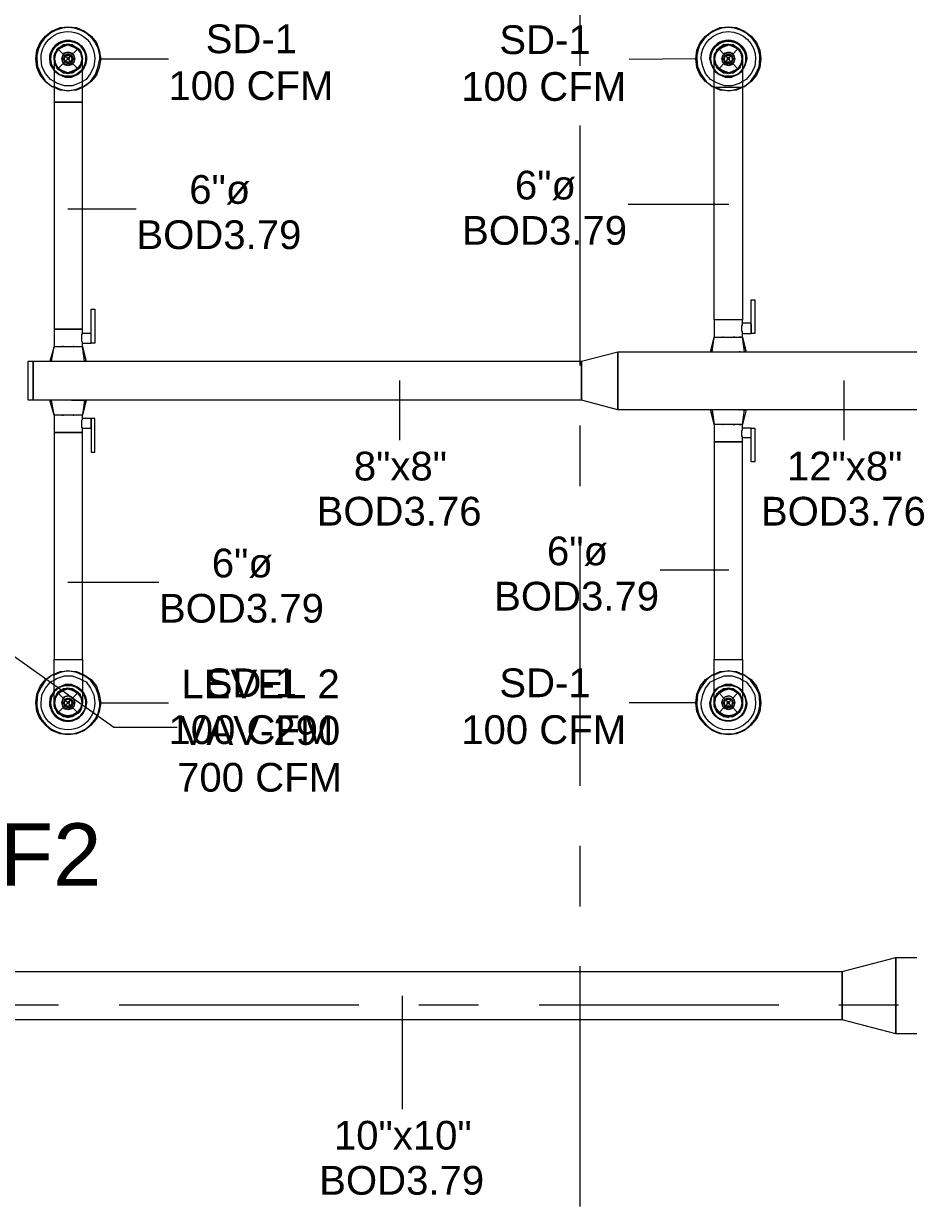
# Model space of a CAD drawing. Header units: metres. Extents: x -2 to 207, y -8 to 52.
# Drawn here: x 9.47 to 14.15, y 12.91 to 19.17 of the extents above; entities that cross this region are included whole.
import ezdxf

# ---------------------------------------------------------------- set-up
doc = ezdxf.new("R2010")
doc.units = ezdxf.units.M
doc.layers.add('HVAC - Ductos', color=5, linetype='Continuous', lineweight=0)
doc.layers.add('PDF_Text', color=7, linetype='Continuous', lineweight=0)
doc.layers.add('PDF_Geometry', color=7, linetype='Continuous', lineweight=0, true_color=0xaaaaaa)
doc.styles.add('PDF Arial-BoldMT-Identity-H', font='arial.ttf')
doc.styles.add('PDF Helvetica', font='')
doc.styles.get('PDF Helvetica').set_extended_font_data('Helvetica')

msp = doc.modelspace()

# ---------------------------------------------------------------- linework, layer by layer
at = {"layer": 'HVAC - Ductos', "lineweight": 0}
for points in [[(9.6347, 18.8281), (9.6209, 18.8326), (9.5889, 18.8601), (9.5613, 18.8921), (9.5431, 18.9334), (9.5385, 18.9792), (9.5431, 19.025), (9.5613, 19.0663), (9.5889, 19.0984), (9.6209, 19.1258), (9.6667, 19.1442), (9.708, 19.1488), (9.7538, 19.1442), (9.795, 19.1258), (9.8317, 19.0984), (9.8592, 19.0663), (9.8729, 19.025), (9.8821, 18.9792), (9.8729, 18.9334), (9.8592, 18.8921), (9.8317, 18.8601), (9.795, 18.8326), (9.7858, 18.8281)], [(9.7263, 19.0526), (9.7446, 19.0434), (9.763, 19.0296), (9.7722, 19.0159), (9.7813, 18.9976), (9.7813, 18.9792), (9.7813, 18.9609), (9.7722, 18.9426), (9.763, 18.9288), (9.7446, 18.9151), (9.7263, 18.9059), (9.708, 18.9059), (9.6896, 18.9059), (9.6713, 18.9151), (9.6575, 18.9288), (9.6438, 18.9426), (9.6393, 18.9609), (9.6347, 18.9792), (9.6393, 18.9976), (9.6438, 19.0159), (9.6575, 19.0296), (9.6713, 19.0434), (9.6896, 19.0526), (9.708, 19.0526), (9.7263, 19.0526), (9.7309, 19.0526)], [(9.6393, 19.0067), (9.6393, 19.0113)], [(9.6438, 19.0113), (9.6575, 19.0296), (9.6759, 19.0434)], [(9.6759, 19.048), (9.6805, 19.048), (9.6851, 19.048)], [(9.6851, 19.048), (9.708, 19.0526), (9.7355, 19.048)], [(9.7355, 19.048), (9.74, 19.048)], [(9.74, 19.0434), (9.763, 19.0296), (9.7767, 19.0113)], [(9.7767, 19.0113), (9.7813, 19.0067)], [(13.1305, 19.0067), (13.1351, 19.0113)], [(13.1351, 19.0113), (13.1488, 19.0296), (13.1718, 19.0434)], [(13.1718, 19.048), (13.1763, 19.048)], [(13.1763, 19.048), (13.2038, 19.0526), (13.2267, 19.048)], [(13.2267, 19.048), (13.2313, 19.048), (13.2358, 19.048)], [(13.2313, 19.0434), (13.2542, 19.0296), (13.268, 19.0113)], [(13.2588, 19.0296), (13.2542, 19.0342)], [(13.2725, 19.0113), (13.2725, 19.0067)], [(9.6393, 18.9563), (9.6347, 18.9792), (9.6393, 19.0022)], [(9.6347, 18.9792), (9.6347, 18.9747), (9.6347, 18.9563), (9.6347, 18.9243), (9.6347, 18.883), (9.6347, 18.8372), (9.6347, 18.7868), (9.6347, 18.7501), (9.6438, 18.7501), (9.653, 18.7501), (9.6713, 18.7501), (9.6896, 18.7501), (9.708, 18.7501), (9.7263, 18.7501), (9.7446, 18.7501), (9.763, 18.7501), (9.7767, 18.7501), (9.7813, 18.7501), (9.7858, 18.7501), (9.7858, 18.8051), (9.7858, 18.8555), (9.7858, 18.9013), (9.7858, 18.938), (9.7858, 18.9609), (9.7858, 18.9747), (9.7858, 18.9792)], [(9.6347, 18.9747), (9.6347, 18.9609), (9.6438, 18.9426), (9.653, 18.9243), (9.6713, 18.9151), (9.6896, 18.9059), (9.708, 18.9013), (9.7263, 18.9059), (9.7446, 18.9151), (9.763, 18.9243), (9.7767, 18.9426), (9.7813, 18.9609), (9.7858, 18.9747)], [(9.6393, 18.9472), (9.6393, 18.9518)], [(9.6759, 18.9151), (9.6575, 18.9288), (9.6438, 18.9472)], [(9.7813, 18.9518), (9.7767, 18.9472), (9.763, 18.9288), (9.74, 18.9151)], [(9.7767, 19.0022), (9.7813, 18.9792), (9.7767, 18.9563)], [(9.8821, 18.9792), (10.2395, 18.9792)], [(13.0297, 18.9792), (12.6769, 18.9747)], [(13.1351, 18.9563), (13.1259, 18.9792), (13.1351, 19.0022)], [(13.1259, 18.9747), (13.1259, 18.9609), (13.1351, 18.9426), (13.1488, 18.9243), (13.1626, 18.9151), (13.1809, 18.9059), (13.2038, 18.9013), (13.2222, 18.9059), (13.2404, 18.9151), (13.2542, 18.9243), (13.268, 18.9426), (13.2771, 18.9609), (13.2771, 18.9747)], [(13.1718, 18.9151), (13.1488, 18.9288), (13.1351, 18.9472), (13.1305, 18.9518)], [(13.268, 18.9472), (13.2542, 18.9288), (13.2313, 18.9151)], [(13.2725, 19.0022), (13.2771, 18.9792), (13.2725, 18.9563)], [(13.2725, 18.9518), (13.2725, 18.9472)], [(9.6851, 18.9059), (9.6805, 18.9105), (9.6759, 18.9105)], [(9.7355, 18.9105), (9.708, 18.9059), (9.6851, 18.9105)], [(9.74, 18.9105), (9.7355, 18.9059)], [(13.1763, 18.9059), (13.1718, 18.9105)], [(13.2267, 18.9105), (13.2038, 18.9059), (13.1763, 18.9105)], [(13.2358, 18.9105), (13.2313, 18.9105), (13.2267, 18.9059)], [(9.7858, 18.8601), (9.7676, 18.8509), (9.7309, 18.8372), (9.6896, 18.8372), (9.6484, 18.8509), (9.6347, 18.8601)], [(9.6347, 18.8326), (9.6667, 18.8189), (9.708, 18.8097), (9.7538, 18.8189), (9.7858, 18.8326)], [(9.7858, 18.8281), (9.7538, 18.8143), (9.708, 18.8097), (9.6667, 18.8143), (9.6347, 18.8281)], [(13.2771, 18.8601), (13.2634, 18.8509), (13.2222, 18.8372), (13.1809, 18.8372), (13.1442, 18.8509), (13.1259, 18.8601)], [(13.1259, 18.8326), (13.158, 18.8189), (13.2038, 18.8097), (13.245, 18.8189), (13.2771, 18.8326)], [(13.2771, 18.8281), (13.245, 18.8143), (13.2038, 18.8097), (13.158, 18.8143), (13.1259, 18.8281)], [(13.2771, 18.8281), (13.268, 18.8281), (13.2542, 18.8281), (13.2404, 18.8281), (13.2222, 18.8281), (13.2038, 18.8281), (13.1809, 18.8281), (13.1626, 18.8281), (13.1488, 18.8281), (13.1351, 18.8281), (13.1259, 18.8281)], [(13.2038, 18.2095), (12.6723, 18.2095)], [(9.708, 18.1866), (10.0699, 18.1866)], [(13.1168, 17.4306), (13.1259, 17.5085), (13.1305, 17.5085), (13.1351, 17.5085), (13.1488, 17.5085), (13.1626, 17.5085), (13.1809, 17.5085), (13.2038, 17.5085), (13.2222, 17.5085), (13.2404, 17.5085), (13.2542, 17.5085), (13.268, 17.5085), (13.2725, 17.5085), (13.2771, 17.5085), (13.2771, 17.5268), (13.3229, 17.5268), (13.3229, 17.7055), (13.3413, 17.7055), (13.3413, 17.5268), (13.3229, 17.5268)], [(9.6347, 17.4581), (9.6393, 17.4581), (9.6438, 17.4581), (9.653, 17.4581), (9.6713, 17.4581), (9.6896, 17.4581), (9.708, 17.4581), (9.7263, 17.4581), (9.7446, 17.4581), (9.763, 17.4581), (9.7767, 17.4581), (9.7813, 17.4581), (9.7858, 17.4581), (9.7858, 17.4764), (9.8317, 17.4764), (9.8317, 17.6551), (9.85, 17.6551), (9.85, 17.4764), (9.8317, 17.4764)], [(13.3229, 17.5818), (13.2771, 17.5818), (13.2771, 17.6001), (13.268, 17.6001), (13.2542, 17.6001), (13.2404, 17.6001), (13.2222, 17.6001), (13.2038, 17.6001), (13.1809, 17.6001), (13.1626, 17.6001), (13.1488, 17.6001), (13.1351, 17.6001), (13.1259, 17.6001), (13.1259, 17.5085)], [(13.2771, 17.5268), (13.2771, 17.5314), (13.2771, 17.536), (13.2725, 17.5406), (13.2725, 17.5497), (13.2725, 17.5589), (13.2725, 17.5681), (13.2771, 17.5727), (13.2771, 17.5773), (13.2771, 17.5818)], [(13.3229, 17.5773), (13.3229, 17.5727), (13.3229, 17.5681), (13.3229, 17.5589), (13.3229, 17.5543), (13.3229, 17.5497), (13.3229, 17.5406), (13.3229, 17.536), (13.3229, 17.5314)], [(9.8317, 17.481), (9.8317, 17.4856), (9.8317, 17.4902), (9.8317, 17.4948), (9.8317, 17.5039), (9.8317, 17.5085), (9.8317, 17.5176), (9.8317, 17.5222), (9.8317, 17.5268), (9.7858, 17.5268), (9.7858, 17.5497), (9.7813, 17.5497), (9.7767, 17.5497), (9.763, 17.5497), (9.7446, 17.5497), (9.7263, 17.5497), (9.708, 17.5497), (9.6896, 17.5497), (9.6713, 17.5497), (9.653, 17.5497), (9.6438, 17.5497), (9.6347, 17.5497), (9.6347, 17.4581), (9.6393, 17.4581), (9.6347, 17.4581), (9.6118, 17.3802), (9.6164, 17.3802)], [(9.7858, 17.4764), (9.7858, 17.481), (9.7813, 17.4856), (9.7813, 17.4902), (9.7813, 17.4994), (9.7813, 17.5085), (9.7813, 17.5176), (9.7813, 17.5222), (9.7858, 17.5268)], [(13.1076, 17.4306), (13.1259, 17.5085), (13.1076, 17.4306)], [(13.2771, 17.4306), (13.2863, 17.4306), (13.2909, 17.4306), (13.2955, 17.4306), (13.2771, 17.5085), (13.2955, 17.4306)], [(13.2863, 17.4306), (13.2771, 17.5085)], [(9.8042, 17.3802), (9.7858, 17.4581), (9.8042, 17.3802)], [(9.795, 17.3802), (9.7858, 17.4581)], [(12.4249, 17.3802), (12.6174, 17.4306)], [(12.6174, 17.4306), (12.6174, 17.1237)], [(13.1076, 17.4306), (13.1122, 17.4306), (13.1168, 17.4306), (13.1259, 17.4306)], [(13.1305, 17.4306), (13.1488, 17.4306)], [(13.1534, 17.4306), (13.158, 17.4306), (13.1672, 17.4306), (13.1809, 17.4306), (13.1855, 17.4306), (13.1901, 17.4306), (13.213, 17.4306), (13.2176, 17.4306), (13.2222, 17.4306), (13.2358, 17.4306), (13.245, 17.4306), (13.2496, 17.4306), (13.2542, 17.4306)], [(13.2634, 17.4306), (13.2588, 17.4306), (13.2725, 17.4306)], [(9.6255, 17.3802), (9.6347, 17.3802)], [(9.6393, 17.3802), (9.653, 17.3802), (9.6575, 17.3802)], [(9.6621, 17.3802), (9.6667, 17.3802), (9.6759, 17.3802), (9.6896, 17.3802), (9.6942, 17.3802), (9.6988, 17.3802), (9.7218, 17.3802)], [(9.7263, 17.3802), (9.7309, 17.3802), (9.7446, 17.3802), (9.7538, 17.3802), (9.7584, 17.3802), (9.763, 17.3802), (9.7813, 17.3802), (9.795, 17.3802), (9.7996, 17.3802), (9.8042, 17.3802), (9.7996, 17.3802)], [(12.4249, 17.1741), (12.4249, 17.3802)], [(11.4628, 17.2794), (11.4628, 16.9632)], [(13.8132, 17.2794), (13.8132, 16.9632)], [(9.6347, 17.1741), (9.6255, 17.1741), (9.6209, 17.1741), (9.6164, 17.1741), (9.6118, 17.1741), (9.6347, 17.0961), (9.6118, 17.1741), (9.6164, 17.1741)], [(9.6347, 17.0961), (9.6393, 17.0961), (9.6347, 17.0961), (9.6209, 17.1741)], [(9.7263, 17.1741), (9.7309, 17.1741), (9.7446, 17.1741), (9.7538, 17.1741), (9.7584, 17.1741), (9.763, 17.1741), (9.7813, 17.1741), (9.795, 17.1741), (9.7858, 17.0961), (9.7813, 17.0961), (9.7767, 17.0961), (9.763, 17.0961), (9.7446, 17.0961), (9.7263, 17.0961), (9.708, 17.0961), (9.6896, 17.0961), (9.6713, 17.0961), (9.653, 17.0961), (9.6438, 17.0961), (9.6393, 17.0961), (9.6347, 17.0961), (9.6347, 17.0045), (9.6438, 17.0045), (9.653, 17.0045), (9.6713, 17.0045), (9.6896, 17.0045), (9.708, 17.0045), (9.7263, 17.0045), (9.7446, 17.0045), (9.763, 17.0045), (9.7767, 17.0045), (9.7813, 17.0045), (9.7858, 17.0045), (9.7858, 17.0275), (9.8317, 17.0275), (9.8317, 17.032), (9.8317, 17.0366), (9.8317, 17.0458), (9.8317, 17.0503), (9.8317, 17.0595), (9.8317, 17.0641), (9.8317, 17.0687), (9.8317, 17.0733), (9.8317, 17.0779), (9.8317, 16.8992), (9.85, 16.8992), (9.85, 17.0779), (9.8317, 17.0779), (9.7858, 17.0779), (9.7858, 17.0961)], [(9.6575, 17.1741), (9.653, 17.1741), (9.6393, 17.1741)], [(9.7218, 17.1741), (9.6988, 17.1741), (9.6942, 17.1741), (9.6896, 17.1741), (9.6759, 17.1741), (9.6667, 17.1741), (9.6621, 17.1741)], [(9.8042, 17.1741), (9.7858, 17.0961), (9.8042, 17.1741)], [(12.6174, 17.1237), (12.4249, 17.1741)], [(9.7858, 17.0275), (9.7813, 17.032), (9.7813, 17.0366), (9.7813, 17.0458), (9.7813, 17.0549), (9.7813, 17.0641), (9.7813, 17.0687), (9.7858, 17.0733), (9.7858, 17.0779)], [(13.1259, 17.1237), (13.1168, 17.1237), (13.1122, 17.1237), (13.1076, 17.1237)], [(13.1076, 17.1237), (13.1259, 17.0458), (13.1076, 17.1237)], [(13.1168, 17.1237), (13.1259, 17.0458)], [(13.2771, 17.1237), (13.2863, 17.1237), (13.2909, 17.1237), (13.2955, 17.1237), (13.2771, 17.0458), (13.2725, 17.0458), (13.268, 17.0458), (13.2542, 17.0458), (13.2404, 17.0458), (13.2222, 17.0458), (13.2038, 17.0458), (13.1809, 17.0458), (13.1626, 17.0458), (13.1488, 17.0458), (13.1351, 17.0458), (13.1305, 17.0458), (13.1259, 17.0458), (13.1259, 16.9541), (13.1351, 16.9541), (13.1488, 16.9541), (13.1626, 16.9541), (13.1809, 16.9541), (13.2038, 16.9541), (13.2222, 16.9541), (13.2404, 16.9541), (13.2542, 16.9541), (13.268, 16.9541), (13.2771, 16.9541), (13.2771, 16.977), (13.3229, 16.977), (13.3229, 16.9816), (13.3229, 16.9862), (13.3229, 16.9954), (13.3229, 16.9999), (13.3229, 17.0091), (13.3229, 17.0137), (13.3229, 17.0183), (13.3229, 17.0229)], [(13.1488, 17.1237), (13.1305, 17.1237)], [(13.2542, 17.1237), (13.2496, 17.1237), (13.245, 17.1237), (13.2358, 17.1237), (13.2222, 17.1237), (13.2176, 17.1237), (13.213, 17.1237), (13.1901, 17.1237), (13.1855, 17.1237), (13.1809, 17.1237), (13.1672, 17.1237), (13.158, 17.1237), (13.1534, 17.1237)], [(13.2725, 17.1237), (13.2588, 17.1237), (13.2634, 17.1237)], [(13.3229, 17.0275), (13.2771, 17.0275), (13.2771, 17.0458), (13.2863, 17.1237)], [(13.2955, 17.1237), (13.2771, 17.0458)], [(13.2771, 16.977), (13.2771, 16.9816), (13.2725, 16.9862), (13.2725, 16.9954), (13.2725, 17.0045), (13.2725, 17.0137), (13.2771, 17.0183), (13.2771, 17.0229), (13.2771, 17.0275)], [(13.2038, 16.276), (12.8419, 16.276)], [(9.708, 16.2119), (10.1891, 16.2119)], [(9.2406, 15.9507), (9.9508, 15.4467), (10.2853, 15.4467)], [(9.6347, 15.575), (9.6347, 15.5796), (9.6347, 15.5933), (9.6347, 15.6209), (9.6347, 15.653), (9.6347, 15.6988), (9.6347, 15.7492), (9.6347, 15.8041), (9.6438, 15.8041), (9.653, 15.8041), (9.6713, 15.8041), (9.6896, 15.8041), (9.708, 15.8041), (9.7263, 15.8041), (9.7446, 15.8041), (9.763, 15.8041), (9.7767, 15.8041), (9.7813, 15.8041), (9.7858, 15.8041), (9.7858, 15.7674), (9.7858, 15.717), (9.7858, 15.6712), (9.7858, 15.63), (9.7858, 15.6025), (9.7858, 15.5796), (9.7858, 15.575), (9.7813, 15.5567), (9.7767, 15.5384), (9.763, 15.5201), (9.7446, 15.5109), (9.7309, 15.5017), (9.7446, 15.5109), (9.763, 15.5201), (9.7767, 15.5384), (9.7813, 15.5567), (9.7858, 15.575), (9.7858, 15.5842), (9.7858, 15.575)], [(13.1259, 15.575), (13.1259, 15.5796), (13.1259, 15.5933), (13.1259, 15.6209), (13.1259, 15.653), (13.1259, 15.6988), (13.1259, 15.7492), (13.1259, 15.8041), (13.1351, 15.8041), (13.1488, 15.8041), (13.1626, 15.8041), (13.1809, 15.8041), (13.2038, 15.8041), (13.2222, 15.8041), (13.2404, 15.8041), (13.2542, 15.8041), (13.268, 15.8041), (13.2771, 15.8041), (13.2771, 15.7674), (13.2771, 15.717), (13.2771, 15.6712), (13.2771, 15.63), (13.2771, 15.6025), (13.2771, 15.5796), (13.2771, 15.575), (13.2771, 15.5567), (13.268, 15.5384), (13.2588, 15.5247), (13.268, 15.5384), (13.2771, 15.5567), (13.2771, 15.575), (13.2771, 15.5842), (13.2771, 15.575)], [(9.7858, 15.7262), (9.795, 15.7216), (9.8317, 15.6988), (9.8592, 15.6621), (9.8729, 15.6209), (9.8821, 15.575), (9.8729, 15.5292), (9.8592, 15.488), (9.8317, 15.4559), (9.795, 15.4285), (9.7538, 15.4101), (9.708, 15.4055), (9.6667, 15.4101), (9.6209, 15.4285), (9.5889, 15.4559), (9.5613, 15.488), (9.5431, 15.5292), (9.5385, 15.575), (9.5431, 15.6209), (9.5613, 15.6621), (9.5889, 15.6988), (9.6209, 15.7216), (9.6347, 15.7262)], [(9.7858, 15.7216), (9.7538, 15.7354), (9.708, 15.7446), (9.6667, 15.7354), (9.6347, 15.7216)], [(9.6347, 15.7262), (9.6667, 15.74), (9.708, 15.7446), (9.7538, 15.74), (9.7858, 15.7262)], [(9.6347, 15.6942), (9.6484, 15.7034), (9.6896, 15.717), (9.7309, 15.717), (9.7676, 15.7034), (9.7858, 15.6942)], [(13.2771, 15.7262), (13.2863, 15.7216), (13.3229, 15.6988), (13.3504, 15.6621), (13.3687, 15.6209), (13.3733, 15.575), (13.3687, 15.5292), (13.3504, 15.488), (13.3229, 15.4559), (13.2863, 15.4285), (13.245, 15.4101), (13.2038, 15.4055), (13.158, 15.4101), (13.1168, 15.4285), (13.0801, 15.4559), (13.0526, 15.488), (13.0343, 15.5292), (13.0297, 15.575), (13.0343, 15.6209), (13.0526, 15.6621), (13.0801, 15.6988), (13.1168, 15.7216), (13.1259, 15.7262)], [(13.2771, 15.7216), (13.245, 15.7354), (13.2038, 15.7446), (13.158, 15.7354), (13.1259, 15.7216)], [(13.1259, 15.7262), (13.158, 15.74), (13.2038, 15.7446), (13.245, 15.74), (13.2771, 15.7262)], [(13.1259, 15.6942), (13.1442, 15.7034), (13.1809, 15.717), (13.2222, 15.717), (13.2634, 15.7034), (13.2771, 15.6942)], [(9.7355, 15.6484), (9.74, 15.6438), (9.763, 15.6254), (9.7722, 15.6117), (9.7813, 15.5933), (9.7767, 15.6117), (9.763, 15.63), (9.7446, 15.6392), (9.7263, 15.6484), (9.708, 15.653), (9.6896, 15.6484), (9.6713, 15.6392), (9.653, 15.63), (9.6438, 15.6117), (9.6347, 15.5933), (9.6347, 15.5842)], [(9.7858, 15.5842), (9.7813, 15.5933), (9.7813, 15.575), (9.7813, 15.5567), (9.7722, 15.5384), (9.763, 15.5247), (9.7446, 15.5109), (9.7263, 15.5063), (9.708, 15.5017), (9.6896, 15.5063), (9.6713, 15.5109), (9.6575, 15.5247), (9.6438, 15.5384), (9.6393, 15.5567), (9.6347, 15.575), (9.6393, 15.5933), (9.6438, 15.6117), (9.6575, 15.6254), (9.6713, 15.6392), (9.6896, 15.6484), (9.708, 15.6484), (9.7263, 15.6484), (9.7446, 15.6392), (9.763, 15.6254), (9.7767, 15.6071), (9.7813, 15.6025)], [(9.6438, 15.6071), (9.6575, 15.6254), (9.6759, 15.6392)], [(9.6759, 15.6438), (9.6805, 15.6438), (9.6851, 15.6484)], [(9.6851, 15.6438), (9.708, 15.6484), (9.7355, 15.6438)], [(13.1259, 15.5842), (13.1259, 15.5933), (13.1351, 15.6117), (13.1488, 15.63), (13.1718, 15.6438), (13.1763, 15.6484)], [(13.1305, 15.6025), (13.1351, 15.6071), (13.1488, 15.6254), (13.1672, 15.6392), (13.1809, 15.6484), (13.2038, 15.6484), (13.2222, 15.6484), (13.2404, 15.6392), (13.2542, 15.6254), (13.2634, 15.6117), (13.2725, 15.5933), (13.2771, 15.575), (13.2725, 15.5567), (13.2634, 15.5384), (13.2542, 15.5247), (13.2404, 15.5109), (13.2222, 15.5063), (13.2038, 15.5017), (13.1809, 15.5063), (13.1672, 15.5109)], [(13.2771, 15.5842), (13.2771, 15.5933), (13.268, 15.6117), (13.2542, 15.63), (13.2404, 15.6392), (13.2222, 15.6484), (13.2038, 15.653), (13.1809, 15.6484), (13.1626, 15.6392), (13.1488, 15.63)], [(13.1763, 15.6438), (13.2038, 15.6484), (13.2267, 15.6438)], [(13.2267, 15.6484), (13.2313, 15.6438), (13.2358, 15.6438)], [(13.2313, 15.6438), (13.2542, 15.6254), (13.268, 15.6071)], [(9.6393, 15.5521), (9.6347, 15.575), (9.6393, 15.6025), (9.6393, 15.6071)], [(9.7767, 15.6025), (9.7813, 15.575), (9.7767, 15.5521)], [(9.8821, 15.575), (10.2395, 15.575)], [(13.0297, 15.575), (12.6769, 15.575)], [(13.1626, 15.5109), (13.1672, 15.5109), (13.1488, 15.5247), (13.1396, 15.5384), (13.1305, 15.5567), (13.1259, 15.575), (13.1305, 15.5933), (13.1396, 15.6117), (13.1488, 15.6254)], [(13.1351, 15.5521), (13.1259, 15.575), (13.1351, 15.6025)], [(13.2725, 15.6071), (13.2725, 15.6025), (13.2771, 15.575), (13.2725, 15.5521)], [(9.6393, 15.543), (9.6393, 15.5476)], [(9.6759, 15.5109), (9.6575, 15.5247), (9.6438, 15.543)], [(9.6851, 15.5063), (9.6805, 15.5063), (9.6759, 15.5063)], [(9.7355, 15.5063), (9.708, 15.5017), (9.6851, 15.5063)], [(9.74, 15.5063), (9.7355, 15.5063)], [(9.7767, 15.543), (9.763, 15.5247), (9.74, 15.5109)], [(9.7813, 15.5476), (9.7767, 15.543)], [(13.1351, 15.543), (13.1305, 15.5476)], [(13.1718, 15.5109), (13.1488, 15.5247), (13.1351, 15.543)], [(13.1763, 15.5063), (13.1718, 15.5063)], [(13.2267, 15.5063), (13.2038, 15.5017), (13.1763, 15.5063)], [(13.2358, 15.5063), (13.2313, 15.5063), (13.2267, 15.5063)], [(13.268, 15.543), (13.2542, 15.5247), (13.2313, 15.5109)], [(13.2542, 15.5201), (13.2588, 15.5247)], [(13.2725, 15.5476), (13.2725, 15.543)], [(24.1403, 13.8248), (14.0881, 13.8248), (14.0881, 14.228), (24.1449, 14.228)], [(11.4765, 14.0264), (11.4765, 13.4262)]]:
    msp.add_lwpolyline(points, dxfattribs=at)
for points in [[(9.7858, 18.8326), (9.7904, 18.8326), (9.8271, 18.8601), (9.8546, 18.8967), (9.8684, 18.938), (9.8775, 18.9792, 0.986385), (9.5431, 18.9792), (9.5476, 18.938), (9.5659, 18.8967), (9.5889, 18.8601), (9.6255, 18.8326), (9.6347, 18.8326)], [(13.2771, 18.8326), (13.2863, 18.8326), (13.3184, 18.8601), (13.3459, 18.8967), (13.3642, 18.938), (13.3687, 18.9792, 0.986385), (13.0343, 18.9792), (13.0389, 18.938), (13.0572, 18.8967), (13.0847, 18.8601), (13.1168, 18.8326), (13.1259, 18.8326)], [(9.6347, 18.8601), (9.6164, 18.8693), (9.5889, 18.9013), (9.5705, 18.938), (9.5659, 18.9792, -1.013328), (9.85, 18.9792), (9.8454, 18.938), (9.8271, 18.9013), (9.8042, 18.8693), (9.7858, 18.8601)], [(13.1259, 18.8601), (13.1076, 18.8693), (13.0801, 18.9013), (13.0664, 18.938), (13.0572, 18.9792, -0.994597), (13.3459, 18.9792), (13.3413, 18.938), (13.3229, 18.9013), (13.2955, 18.8693), (13.2771, 18.8601)], [(13.2771, 18.9792), (13.2771, 18.9655), (13.2771, 18.9426), (13.2771, 18.9105), (13.2771, 18.8693), (13.2771, 18.8281), (13.268, 18.8281), (13.2542, 18.8281), (13.2404, 18.8281), (13.2222, 18.8281), (13.2038, 18.8281), (13.1809, 18.8281), (13.1626, 18.8281), (13.1488, 18.8281), (13.1351, 18.8281), (13.1259, 18.8281), (13.1259, 18.8464), (13.1259, 18.8876), (13.1259, 18.9243), (13.1259, 18.9563), (13.1259, 18.9747), (13.1259, 18.9792), (13.1259, 18.9747), (13.1259, 18.9792, -0.663958), (13.2542, 19.0342, 0.648768), (13.1259, 18.9792)], [(9.6347, 15.7216), (9.6255, 15.7216), (9.5889, 15.6942), (9.5659, 15.6575), (9.5476, 15.6209), (9.5431, 15.575, 0.986385), (9.8775, 15.575), (9.8684, 15.6209), (9.8546, 15.6575), (9.8271, 15.6942), (9.7904, 15.7216), (9.7858, 15.7216)], [(9.7858, 15.6942), (9.8042, 15.685), (9.8271, 15.653), (9.8454, 15.6163), (9.85, 15.575, -1.008592), (9.5659, 15.575), (9.5705, 15.6163), (9.5889, 15.653), (9.6164, 15.685), (9.6347, 15.6942)], [(13.1259, 15.7216), (13.1168, 15.7216), (13.0847, 15.6942), (13.0572, 15.6575), (13.0389, 15.6209), (13.0343, 15.575, 0.986385), (13.3687, 15.575), (13.3642, 15.6209), (13.3459, 15.6575), (13.3184, 15.6942), (13.2863, 15.7216), (13.2771, 15.7216)], [(13.2771, 15.6942), (13.2955, 15.685), (13.3229, 15.653), (13.3413, 15.6163), (13.3459, 15.575, -0.994597), (13.0572, 15.575), (13.0664, 15.6163), (13.0801, 15.653), (13.1076, 15.685), (13.1259, 15.6942)]]:
    msp.add_lwpolyline(points, format="xyb", dxfattribs=at)
for points in [[(13.1259, 17.6001), (13.1259, 18.8281), (13.1168, 18.8326), (13.0801, 18.8601), (13.0526, 18.8921), (13.0343, 18.9334), (13.0297, 18.9792), (13.0343, 19.025), (13.0526, 19.0663), (13.0801, 19.0984), (13.1168, 19.1258), (13.158, 19.1442), (13.2038, 19.1488), (13.245, 19.1442), (13.2863, 19.1258), (13.3229, 19.0984), (13.3504, 19.0663), (13.3687, 19.025), (13.3733, 18.9792), (13.3687, 18.9334), (13.3504, 18.8921), (13.3229, 18.8601), (13.2863, 18.8326), (13.2771, 18.8281), (13.2771, 17.6001), (13.268, 17.6001), (13.2542, 17.6001), (13.2404, 17.6001), (13.2222, 17.6001), (13.2038, 17.6001), (13.1809, 17.6001), (13.1626, 17.6001), (13.1488, 17.6001), (13.1351, 17.6001)], [(9.6347, 18.9792), (9.6347, 18.9976), (9.6438, 19.0159), (9.653, 19.0342), (9.6713, 19.0434), (9.6896, 19.0526), (9.708, 19.0571), (9.7263, 19.0526), (9.708, 19.0571), (9.6896, 19.0526), (9.6713, 19.0434), (9.653, 19.0342), (9.6438, 19.0159), (9.6347, 18.9976), (9.6347, 18.9792), (9.6347, 18.9747)], [(9.7767, 18.9518), (9.7584, 18.9288), (9.7355, 18.9151), (9.708, 18.9059), (9.6805, 18.9151), (9.6575, 18.9288), (9.6438, 18.9518), (9.6393, 18.9792), (9.6438, 19.0067), (9.6575, 19.0296), (9.6805, 19.0434), (9.708, 19.0526), (9.7355, 19.0434), (9.7584, 19.0296), (9.7767, 19.0067), (9.7813, 18.9792)], [(9.6805, 18.9976), (9.6759, 18.9792), (9.6805, 18.9976), (9.6896, 19.0113), (9.708, 19.0159), (9.7263, 19.0113), (9.74, 18.9976), (9.7446, 18.9792), (9.74, 18.9976), (9.7263, 19.0067), (9.708, 19.0113), (9.6896, 19.0067)], [(9.7858, 18.9747), (9.7858, 18.9792), (9.7813, 18.9976), (9.7767, 19.0159), (9.763, 19.0342), (9.7446, 19.0434), (9.7309, 19.0526), (9.7446, 19.0434), (9.763, 19.0342), (9.7767, 19.0159), (9.7813, 18.9976), (9.7858, 18.9792)], [(13.2725, 18.9609), (13.2634, 18.9426), (13.2542, 18.9288), (13.2404, 18.9151), (13.2222, 18.9059), (13.2038, 18.9059), (13.1809, 18.9059), (13.1672, 18.9151), (13.1488, 18.9288), (13.1396, 18.9426), (13.1305, 18.9609), (13.1259, 18.9792), (13.1305, 18.9976), (13.1396, 19.0159), (13.1488, 19.0296), (13.1672, 19.0434), (13.1809, 19.0526), (13.2038, 19.0526), (13.2222, 19.0526), (13.2404, 19.0434), (13.2542, 19.0296), (13.2634, 19.0159), (13.2725, 18.9976), (13.2771, 18.9792)], [(13.268, 18.9518), (13.2542, 18.9288), (13.2313, 18.9151), (13.2038, 18.9059), (13.1763, 18.9151), (13.1534, 18.9288), (13.1351, 18.9518), (13.1305, 18.9792), (13.1351, 19.0067), (13.1534, 19.0296), (13.1763, 19.0434), (13.2038, 19.0526), (13.2313, 19.0434), (13.2542, 19.0296), (13.268, 19.0067), (13.2725, 18.9792)], [(13.1718, 18.9976), (13.1672, 18.9792), (13.1718, 18.9976), (13.1855, 19.0113), (13.2038, 19.0159), (13.2176, 19.0113), (13.2313, 18.9976), (13.2358, 18.9792), (13.2313, 18.9976), (13.2176, 19.0067), (13.2038, 19.0113), (13.1855, 19.0067)], [(13.2771, 18.9747), (13.2771, 18.9792), (13.2771, 18.9976), (13.268, 19.0159), (13.2588, 19.0296), (13.268, 19.0159), (13.2771, 18.9976), (13.2771, 18.9792)], [(9.6118, 18.9792), (9.6164, 18.9472), (9.6347, 18.9197), (9.6164, 18.9472)], [(9.74, 18.9609), (9.7446, 18.9792), (9.74, 18.9609), (9.7263, 18.9472), (9.708, 18.9426), (9.6896, 18.9472), (9.6805, 18.9609), (9.6759, 18.9792), (9.6805, 18.9609), (9.6896, 18.9518), (9.708, 18.9472), (9.7263, 18.9518)], [(9.6896, 18.993), (9.6851, 18.9792), (9.6896, 18.993), (9.6988, 19.0022), (9.7172, 19.0022), (9.7309, 18.993), (9.7355, 18.9792), (9.7309, 18.993), (9.7172, 19.0022), (9.7034, 19.0022)], [(9.7309, 18.9655), (9.7355, 18.9792), (9.7309, 18.9655), (9.7172, 18.9563), (9.6988, 18.9563), (9.6896, 18.9655), (9.6851, 18.9792), (9.6896, 18.9655), (9.7034, 18.9563), (9.7172, 18.9563)], [(9.7218, 18.9655), (9.708, 18.9609), (9.6942, 18.9655), (9.6896, 18.9792), (9.6942, 18.993), (9.708, 18.9976), (9.7218, 18.993), (9.7309, 18.9792)], [(9.7126, 18.9838), (9.708, 18.9838), (9.7034, 18.9792), (9.708, 18.9838), (9.7126, 18.9838), (9.7172, 18.9792), (9.7126, 18.9747), (9.708, 18.9747), (9.7034, 18.9792), (9.708, 18.9747), (9.7126, 18.9747), (9.7126, 18.9792)], [(13.103, 18.9792), (13.1122, 18.9472), (13.1259, 18.9197), (13.1122, 18.9472)], [(13.2313, 18.9609), (13.2358, 18.9792), (13.2313, 18.9609), (13.2176, 18.9472), (13.2038, 18.9426), (13.1855, 18.9472), (13.1718, 18.9609), (13.1672, 18.9792), (13.1718, 18.9609), (13.1855, 18.9518), (13.2038, 18.9472), (13.2176, 18.9518)], [(13.1809, 18.993), (13.1763, 18.9792), (13.1809, 18.993), (13.1946, 19.0022), (13.2084, 19.0022), (13.2222, 18.993), (13.2267, 18.9792), (13.2222, 18.993), (13.2084, 19.0022), (13.1946, 19.0022)], [(13.2222, 18.9655), (13.2267, 18.9792), (13.2222, 18.9655), (13.2084, 18.9563), (13.1946, 18.9563), (13.1809, 18.9655), (13.1763, 18.9792), (13.1809, 18.9655), (13.1946, 18.9563), (13.2084, 18.9563)], [(13.2176, 18.9655), (13.2038, 18.9609), (13.1855, 18.9655), (13.1809, 18.9792), (13.1855, 18.993), (13.2038, 18.9976), (13.2176, 18.993), (13.2222, 18.9792)], [(13.1992, 18.9838), (13.1946, 18.9792), (13.1992, 18.9838), (13.2038, 18.9838), (13.2084, 18.9792), (13.2038, 18.9838)], [(13.2038, 18.9747), (13.2084, 18.9792), (13.2038, 18.9747), (13.1992, 18.9747), (13.1946, 18.9792), (13.1992, 18.9747)], [(9.7263, 18.883), (9.6942, 18.883), (9.6621, 18.8967), (9.6347, 18.9151), (9.6347, 18.9197), (9.6621, 18.8967), (9.6942, 18.8876), (9.7263, 18.8876), (9.7538, 18.8967), (9.7813, 18.9197), (9.7858, 18.9243), (9.7813, 18.9197), (9.7538, 18.8967), (9.7263, 18.8876), (9.6942, 18.8876), (9.6621, 18.8967), (9.6347, 18.9197), (9.6347, 18.9243), (9.6347, 18.9197), (9.6347, 18.9151), (9.6621, 18.8967), (9.6942, 18.883), (9.7263, 18.883), (9.7584, 18.8967), (9.7813, 18.9151), (9.7858, 18.9197), (9.7813, 18.9151), (9.7584, 18.8967)], [(13.1305, 18.9197), (13.1534, 18.8967), (13.1855, 18.8876), (13.2176, 18.8876), (13.2496, 18.8967), (13.2725, 18.9197), (13.2771, 18.9243), (13.2725, 18.9197), (13.2496, 18.8967), (13.2176, 18.8876), (13.1855, 18.8876), (13.1534, 18.8967), (13.1305, 18.9197), (13.1259, 18.9243)], [(13.2771, 18.9151), (13.2496, 18.8967), (13.2176, 18.883), (13.1855, 18.883), (13.1534, 18.8967), (13.1259, 18.9151), (13.1259, 18.9197), (13.1259, 18.9151), (13.1534, 18.8967), (13.1855, 18.883), (13.2176, 18.883), (13.2496, 18.8967), (13.2771, 18.9151), (13.2771, 18.9197)], [(9.6347, 17.5497), (9.6438, 17.5497), (9.653, 17.5497), (9.6713, 17.5497), (9.6896, 17.5497), (9.708, 17.5497), (9.7263, 17.5497), (9.7446, 17.5497), (9.763, 17.5497), (9.7767, 17.5497), (9.7813, 17.5497), (9.7858, 17.5497), (9.7858, 18.7501), (9.7813, 18.7501), (9.7767, 18.7501), (9.763, 18.7501), (9.7446, 18.7501), (9.7263, 18.7501), (9.708, 18.7501), (9.6896, 18.7501), (9.6713, 18.7501), (9.653, 18.7501), (9.6438, 18.7501), (9.6347, 18.7501)], [(13.1763, 17.5085), (13.1718, 17.5085)], [(13.2358, 17.5085), (13.2313, 17.5085), (13.2267, 17.5085), (13.2313, 17.5085)], [(13.268, 17.5085), (13.2588, 17.5085)], [(9.6209, 17.3802), (9.6347, 17.4581), (9.6118, 17.3802), (9.6164, 17.3802)], [(9.6851, 17.4581), (9.6805, 17.4581), (9.6759, 17.4581), (9.6805, 17.4581)], [(9.74, 17.4581), (9.7355, 17.4581)], [(12.6174, 17.4306), (14.2942, 17.4306), (14.2942, 17.1237), (12.6174, 17.1237)], [(9.4972, 17.1741), (9.4972, 17.3802), (9.5247, 17.3802), (9.5247, 17.1741)], [(12.4249, 17.1741), (9.5247, 17.1741), (9.5247, 17.3802), (12.4249, 17.3802)], [(9.8042, 17.1741), (9.7996, 17.1741)], [(9.6759, 17.0961), (9.6805, 17.0961), (9.6851, 17.0961), (9.6805, 17.0961)], [(9.7355, 17.0961), (9.74, 17.0961)], [(13.1718, 17.0458), (13.1763, 17.0458)], [(13.2267, 17.0458), (13.2313, 17.0458), (13.2358, 17.0458), (13.2313, 17.0458)], [(13.2588, 17.0458), (13.268, 17.0458)], [(13.3413, 16.8488), (13.3229, 16.8488), (13.3229, 17.0275), (13.3413, 17.0275)], [(9.7858, 17.0045), (9.7813, 17.0045), (9.7767, 17.0045), (9.763, 17.0045), (9.7446, 17.0045), (9.7263, 17.0045), (9.708, 17.0045), (9.6896, 17.0045), (9.6713, 17.0045), (9.653, 17.0045), (9.6438, 17.0045), (9.6347, 17.0045), (9.6347, 15.8041), (9.6438, 15.8041), (9.653, 15.8041), (9.6713, 15.8041), (9.6896, 15.8041), (9.708, 15.8041), (9.7263, 15.8041), (9.7446, 15.8041), (9.763, 15.8041), (9.7767, 15.8041), (9.7813, 15.8041), (9.7858, 15.8041)], [(13.2771, 16.9541), (13.268, 16.9541), (13.2542, 16.9541), (13.2404, 16.9541), (13.2222, 16.9541), (13.2038, 16.9541), (13.1809, 16.9541), (13.1626, 16.9541), (13.1488, 16.9541), (13.1351, 16.9541), (13.1259, 16.9541), (13.1259, 15.8041), (13.1351, 15.8041), (13.1488, 15.8041), (13.1626, 15.8041), (13.1809, 15.8041), (13.2038, 15.8041), (13.2222, 15.8041), (13.2404, 15.8041), (13.2542, 15.8041), (13.268, 15.8041), (13.2771, 15.8041)], [(9.6347, 15.6346), (9.6164, 15.6071), (9.6118, 15.575), (9.6164, 15.6071)], [(9.6942, 15.6712), (9.7263, 15.6712), (9.7584, 15.6575), (9.7813, 15.6392), (9.7858, 15.6346), (9.7813, 15.6392), (9.7584, 15.6575), (9.7263, 15.6712), (9.6942, 15.6712), (9.6621, 15.6575), (9.6347, 15.6392), (9.6347, 15.6346), (9.6621, 15.6575)], [(9.6347, 15.6346), (9.6347, 15.63), (9.6347, 15.6346), (9.6347, 15.6392), (9.6621, 15.6575)], [(9.7355, 15.5109), (9.708, 15.5063), (9.6805, 15.5109), (9.6575, 15.5247), (9.6438, 15.5476), (9.6393, 15.575), (9.6438, 15.6025), (9.6575, 15.6254), (9.6805, 15.6392), (9.708, 15.6484), (9.7355, 15.6392), (9.7584, 15.6254), (9.7767, 15.6025), (9.7813, 15.575), (9.7767, 15.5476), (9.7584, 15.5247)], [(9.7813, 15.6346), (9.7538, 15.6575), (9.7263, 15.6667), (9.6942, 15.6667), (9.6621, 15.6575), (9.6942, 15.6667), (9.7263, 15.6667), (9.7538, 15.6575), (9.7813, 15.6346), (9.7858, 15.63)], [(13.1259, 15.6346), (13.1122, 15.6071), (13.103, 15.575), (13.1122, 15.6071)], [(13.1259, 15.6392), (13.1534, 15.6575), (13.1855, 15.6712), (13.2176, 15.6712), (13.2496, 15.6575), (13.2771, 15.6392), (13.2771, 15.6346), (13.2771, 15.6392), (13.2496, 15.6575), (13.2176, 15.6712), (13.1855, 15.6712), (13.1534, 15.6575), (13.1259, 15.6392), (13.1259, 15.6346)], [(13.2725, 15.6346), (13.2496, 15.6575), (13.2176, 15.6667), (13.1855, 15.6667), (13.1534, 15.6575), (13.1305, 15.6346), (13.1259, 15.63), (13.1305, 15.6346), (13.1534, 15.6575), (13.1855, 15.6667), (13.2176, 15.6667), (13.2496, 15.6575), (13.2725, 15.6346), (13.2771, 15.63)], [(13.2038, 15.5063), (13.1763, 15.5109), (13.1534, 15.5247), (13.1351, 15.5476), (13.1305, 15.575), (13.1351, 15.6025), (13.1534, 15.6254), (13.1763, 15.6392), (13.2038, 15.6484), (13.2313, 15.6392), (13.2542, 15.6254), (13.268, 15.6025), (13.2725, 15.575), (13.268, 15.5476), (13.2542, 15.5247), (13.2313, 15.5109)], [(9.6347, 15.5842), (9.6347, 15.575), (9.6347, 15.5567), (9.6438, 15.5384), (9.653, 15.5201), (9.6713, 15.5109), (9.6896, 15.5017), (9.708, 15.4971), (9.7263, 15.5017), (9.708, 15.4971), (9.6896, 15.5017), (9.6713, 15.5109), (9.653, 15.5201), (9.6438, 15.5384), (9.6347, 15.5567), (9.6347, 15.575)], [(9.6805, 15.5933), (9.6759, 15.575), (9.6805, 15.5933), (9.6896, 15.6071), (9.708, 15.6117), (9.7263, 15.6071), (9.74, 15.5933), (9.7446, 15.575), (9.74, 15.5933), (9.7263, 15.6071), (9.708, 15.6117), (9.6896, 15.6071)], [(9.74, 15.5567), (9.7446, 15.575), (9.74, 15.5567), (9.7263, 15.543), (9.708, 15.5384), (9.6896, 15.543), (9.6805, 15.5567), (9.6759, 15.575), (9.6805, 15.5567), (9.6896, 15.5476), (9.708, 15.543), (9.7263, 15.5476)], [(9.6896, 15.5887), (9.6851, 15.575), (9.6896, 15.5887), (9.6988, 15.5979), (9.7172, 15.5979), (9.7309, 15.5887), (9.7355, 15.575), (9.7309, 15.5887), (9.7172, 15.5979), (9.7034, 15.5979)], [(9.7309, 15.5613), (9.7355, 15.575), (9.7309, 15.5613), (9.7172, 15.5521), (9.6988, 15.5521), (9.6896, 15.5613), (9.6851, 15.575), (9.6896, 15.5613), (9.7034, 15.5521), (9.7172, 15.5521)], [(9.7218, 15.5613), (9.708, 15.5567), (9.6942, 15.5613), (9.6896, 15.575), (9.6942, 15.5887), (9.708, 15.5933), (9.7218, 15.5887), (9.7309, 15.575)], [(9.7126, 15.5796), (9.708, 15.5796), (9.7034, 15.575), (9.708, 15.5796), (9.7126, 15.5796), (9.7172, 15.575), (9.7126, 15.5705), (9.708, 15.5705), (9.7034, 15.575), (9.708, 15.5705), (9.7126, 15.5705), (9.7126, 15.575)], [(13.1259, 15.5842), (13.1259, 15.575), (13.1259, 15.5567), (13.1351, 15.5384), (13.1488, 15.5201), (13.1626, 15.5109), (13.1488, 15.5201), (13.1351, 15.5384), (13.1259, 15.5567), (13.1259, 15.575)], [(13.1718, 15.5933), (13.1672, 15.575), (13.1718, 15.5933), (13.1855, 15.6071), (13.2038, 15.6117), (13.2176, 15.6071), (13.2313, 15.5933), (13.2358, 15.575), (13.2313, 15.5933), (13.2176, 15.6071), (13.2038, 15.6117), (13.1855, 15.6071)], [(13.2313, 15.5567), (13.2358, 15.575), (13.2313, 15.5567), (13.2176, 15.543), (13.2038, 15.5384), (13.1855, 15.543), (13.1718, 15.5567), (13.1672, 15.575), (13.1718, 15.5567), (13.1855, 15.5476), (13.2038, 15.543), (13.2176, 15.5476)], [(13.1809, 15.5887), (13.1763, 15.575), (13.1809, 15.5887), (13.1946, 15.5979), (13.2084, 15.5979), (13.2222, 15.5887), (13.2267, 15.575), (13.2222, 15.5887), (13.2084, 15.5979), (13.1946, 15.5979)], [(13.2222, 15.5613), (13.2267, 15.575), (13.2222, 15.5613), (13.2084, 15.5521), (13.1946, 15.5521), (13.1809, 15.5613), (13.1763, 15.575), (13.1809, 15.5613), (13.1946, 15.5521), (13.2084, 15.5521)], [(13.2176, 15.5613), (13.2038, 15.5567), (13.1855, 15.5613), (13.1809, 15.575), (13.1855, 15.5887), (13.2038, 15.5933), (13.2176, 15.5887), (13.2222, 15.575)], [(13.1992, 15.5796), (13.1946, 15.575), (13.1992, 15.5796), (13.2038, 15.5796), (13.2084, 15.575), (13.2038, 15.5796)], [(13.2038, 15.5705), (13.2084, 15.575), (13.2038, 15.5705), (13.1992, 15.5705), (13.1946, 15.575), (13.1992, 15.5705)], [(13.1672, 15.5109), (13.1809, 15.5017), (13.2038, 15.4971), (13.1809, 15.5017)], [(13.2038, 15.5017), (13.2222, 15.5017), (13.2404, 15.5109), (13.2542, 15.5201), (13.2404, 15.5109), (13.2222, 15.5017)], [(9.7263, 15.5017), (9.7309, 15.5017)], [(14.0881, 13.8248), (13.804, 13.8982), (13.804, 14.1547), (14.0881, 14.228)], [(13.804, 13.8982), (8.4389, 13.8982), (8.4389, 14.1547), (13.804, 14.1547)]]:
    msp.add_lwpolyline(points, close=True, dxfattribs=at)
for points in [[(9.8042, 18.9792, 1.01031), (9.6118, 18.9792, -1.404893), (9.7858, 18.9197), (9.7996, 18.9472), (9.8042, 18.9792), (9.795, 18.9472), (9.7858, 18.9243, 1.368882), (9.6164, 18.9792), (9.6209, 18.9472), (9.6347, 18.9243, -1.368444)], [(13.3, 18.9792), (13.2909, 18.9472), (13.2771, 18.9197, 1.404451), (13.103, 18.9792, -0.989984)], [(13.1076, 18.9792), (13.1122, 18.9472), (13.1259, 18.9243, -1.367877), (13.2955, 18.9792), (13.2909, 18.9472), (13.2771, 18.9243, 1.368448)], [(9.6347, 15.63), (9.6209, 15.6071), (9.6164, 15.575, 1.372865), (9.7858, 15.63), (9.795, 15.6071), (9.8042, 15.575), (9.7996, 15.6071), (9.7858, 15.6346, -1.387396), (9.6118, 15.575, 1.018248), (9.8042, 15.575, -1.398097)], [(13.103, 15.575, 1.386719), (13.2771, 15.6346), (13.2909, 15.6071), (13.3, 15.575, -0.9901)], [(13.2771, 15.63), (13.2909, 15.6071), (13.2955, 15.575, -1.397399), (13.1259, 15.63), (13.1122, 15.6071), (13.1076, 15.575, 1.397714)]]:
    msp.add_lwpolyline(points, format="xyb", close=True, dxfattribs=at)
at = {"layer": 'PDF_Geometry', "lineweight": 0}
for points in [[(12.4157, 19.2587), (12.4157, 18.9426)], [(12.4157, 18.6264), (12.4157, 17.3573)], [(12.4157, 17.0412), (12.4157, 16.7205)], [(12.4157, 16.4043), (12.4157, 15.1352)], [(12.4157, 14.8191), (12.4157, 14.4983)], [(12.4157, 14.1822), (12.4157, 12.9131)], [(9.6575, 13.976), (9.3415, 13.976)], [(11.2474, 13.976), (9.9783, 13.976)], [(11.8797, 13.976), (11.5636, 13.976)], [(13.4695, 13.976), (12.2004, 13.976)], [(14.1018, 13.976), (13.7857, 13.976)]]:
    msp.add_lwpolyline(points, dxfattribs=at)
at = {"layer": 'PDF_Geometry', "color": 8, "lineweight": 0, "true_color": 0x808080}
for points in [[(9.7722, 19.025), (9.7309, 19.0526), (9.6851, 19.0526), (9.6484, 19.025), (9.6347, 18.9792), (9.6484, 18.9334), (9.6851, 18.9059), (9.7309, 18.9059), (9.7722, 18.9334), (9.7858, 18.9792)], [(13.2634, 19.025), (13.2267, 19.0526), (13.1763, 19.0526), (13.1396, 19.025), (13.1259, 18.9792), (13.1396, 18.9334), (13.1763, 18.9059), (13.2267, 18.9059), (13.2634, 18.9334), (13.2771, 18.9792)], [(9.7722, 15.6209), (9.7309, 15.6484), (9.6851, 15.6484), (9.6484, 15.6209), (9.6347, 15.575), (9.6484, 15.5292), (9.6851, 15.5017), (9.7309, 15.5017), (9.7722, 15.5292), (9.7858, 15.575)], [(13.2634, 15.6209), (13.2267, 15.6484), (13.1763, 15.6484), (13.1396, 15.6209), (13.1259, 15.575), (13.1396, 15.5292), (13.1763, 15.5017), (13.2267, 15.5017), (13.2634, 15.5292), (13.2771, 15.575)]]:
    msp.add_lwpolyline(points, close=True, dxfattribs=at)
for points in [[(9.653, 19.0342), (9.763, 18.9243)], [(9.763, 19.0342), (9.653, 18.9243)], [(13.1488, 19.0342), (13.2542, 18.9243)], [(13.2542, 19.0342), (13.1488, 18.9243)], [(9.653, 15.63), (9.763, 15.5201)], [(9.763, 15.63), (9.653, 15.5201)], [(13.1488, 15.63), (13.2542, 15.5201)], [(13.2542, 15.63), (13.1488, 15.5201)]]:
    msp.add_lwpolyline(points, dxfattribs=at)

# ---------------------------------------------------------------- texts
at = {"layer": 'PDF_Text', "lineweight": 0, "char_height": 0.1519, "attachment_point": 4, "style": 'PDF Helvetica'}
for s, insert in [('SD-1', (10.437, 19.0838)), ('SD-1', (11.9902, 19.0792)), ('100 CFM', (10.24, 18.8364)), ('100 CFM', (11.7886, 18.8318)), ('6"ø', (12.0727, 18.3095)), ('6"ø', (10.3499, 18.2866)), ('BOD3.79', (11.7932, 18.0712)), ('BOD3.79', (10.0704, 18.0483)), ('8"x8"', (11.2205, 16.825)), ('12"x8"', (13.5114, 16.825)), ('BOD3.76', (11.0235, 16.5867)), ('BOD3.76', (13.3739, 16.5867)), ('6"ø', (12.2422, 16.3759)), ('6"ø', (10.4691, 16.3118)), ('BOD3.79', (11.9627, 16.1377)), ('BOD3.79', (10.1896, 16.0735)), ('SD-1', (10.437, 15.6795)), ('SD-1', (11.9902, 15.6795)), ('LEVEL 2', (10.3087, 15.6749)), ('100 CFM', (10.24, 15.4321)), ('VAV-290', (10.2995, 15.4275)), ('100 CFM', (11.7886, 15.4321)), ('700 CFM', (10.2858, 15.1801)), ('10"x10"', (11.1151, 13.2878)), ('BOD3.79', (11.0372, 13.0495))]:
    msp.add_mtext(s, dxfattribs=dict(at, insert=insert))
at = {"layer": 'PDF_Text', "color": 232, "lineweight": 60, "true_color": 0xe91e64, "insert": (9.3481, 14.7728), "char_height": 0.32989, "attachment_point": 4, "style": 'PDF Arial-BoldMT-Identity-H'}
msp.add_mtext('F2', dxfattribs=at)

doc.saveas('drawing.dxf')
